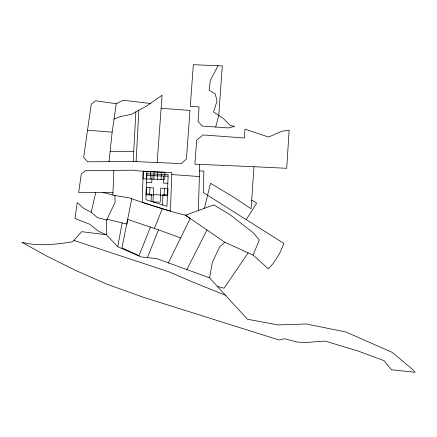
<?xml version="1.0" encoding="UTF-8"?>
<svg xmlns="http://www.w3.org/2000/svg" width="437" height="437" viewBox="0 0 437 437"><rect width="100%" height="100%" fill="white"/><g stroke="black" fill="none" stroke-linecap="round" stroke-linejoin="round"><path stroke-width="0.66" d="M106.694 219.986L106.355 234.756L117.717 246.725L140.774 256.89L156.681 258.611L209.58 277.85L247.418 319.223L278.014 324.931L306.441 323.97L346.12 332.06L392.421 352.484L412.364 369.216L415.15 372.313L391.508 369.773L383.992 360.645L357.854 350.966L325.062 341.062L305.234 342.564L297.165 342.045L284.574 338.741L279.063 340.008L144.046 297.488L106.857 284.17L75.672 270.465L46.082 255.711L21.85 242.3C38.571 246.594 55.914 244.37 72.717 241.781L81.708 231.676L106.355 234.756L99.008 231.49L89.481 224.115L74.973 218.5L77.234 202.582L83.964 208.487L91.202 212.229L97.32 217.599L106.694 219.986L115.144 202.255L114.871 195.525L102.842 192.4M198.393 210.585L199.714 164.378M143.21 170.987L142.227 202.309L170.414 211.169L171.845 172.61L137.753 170.883L132.761 170.179L85.455 170.714L81.326 173.795L78.676 192.455L112.975 192.378M112.877 195.011L113.8 170.408M146.63 178.913L146.898 171.686M149.651 194.957L149.918 187.724M150.246 179.05L150.514 171.817M151.082 201.299L151.344 194.214L146.138 194.023M152.032 175.679L151.776 182.65L146.564 182.453M153.857 179.181L154.124 171.954M157.473 179.317L157.741 172.085M161.089 179.454L161.357 172.222M162.531 204.898L162.908 194.645L167.398 194.815M163.602 176.035L163.34 183.076L167.83 183.245M164.11 195.492L164.383 188.26M150.262 103.449L122.988 100.275L116.269 103.7L95.539 100.789L91.207 104.301L83.669 157.336L87.684 161.81L133.187 161.504L135.869 111.85M136.076 161.63L138.857 110.222M253.973 166.715L194.891 164.17L196.655 140.211L203.036 134.94L244.327 137.972L244.971 129.172L268.646 137.06L281.696 131.269L289.168 130.177L286.694 168.294L253.979 166.715L251.106 208.771L231.73 196L210.476 183.294L204.429 208.383M157.145 162.537L162.089 95.211L147.1 105.732L131.226 114.379L120.279 116.641L114.041 119.093M109.031 161.668L112.151 132.143L116.269 103.7M209.58 277.85L212.289 262.517L219.494 247.178L224.749 242.229L253.083 255.11M117.717 246.725L122.185 222.941M114.871 195.525L130.445 198.098L131.745 198.797L121.967 247.801L139.048 255.689L150.388 227.098M91.202 212.229L95.73 192.417M215.698 127.02L218.768 115.439L222.302 65.932L193.351 64.687L190.292 106.295L199.097 106.939L198.037 121.371L202.134 126.025L228.19 127.937L234.702 126.413L230.233 125.485L223.4 118.558L213.546 111.921L216.992 101.215L215.315 93.955L209.137 90.169L210.334 80.43L218.085 65.621M154.425 228.464L162.291 208.733M147.406 257.606L158.478 229.829L180.618 237.925M168.272 263.101L190.166 218.451L185.403 215.19L174.117 212.278L153.611 206.127L131.745 198.797M186.79 269.711L206.98 229.971L185.403 215.19L213.775 204.893L229.966 214.671L253.138 232.659L259.31 239.924L253.083 255.11L268.384 268.837L273.387 263.232L279.899 252.903L283.941 243.447L203.249 192.509L203.866 171.069L199.529 170.943M246.255 219.642L256.65 203.15L251.701 200.031M248.145 252.865L224.055 288.207L217.347 286.421M110.097 151.557L133.727 151.442M146.827 175.516L168.092 176.177M153.283 194.678L160.51 194.946M153.267 195.088L146.04 194.82L146.308 187.588L153.534 187.861L153.016 201.91L160.242 202.178L160.767 188.129L167.994 188.396L167.726 195.629L160.499 195.355M133.187 161.504L181.344 163.58L186.424 158.964L189.991 110.414L161.127 108.294M171.774 174.549L199.37 176.548M87.526 130.215L112.151 132.143M107.043 219.254L126.867 224.083L127.757 219.472L158.478 229.829M73.919 240.432L169.693 272.109L193.072 282.193L225.273 295.161M206.98 229.971L224.749 242.229M143.281 171.55L143.014 178.782L164.705 179.585L164.973 172.358L143.281 171.55M146.887 173.784L145.925 199.682L166.972 206.297L168.152 174.576L146.887 173.784"/></g></svg>
